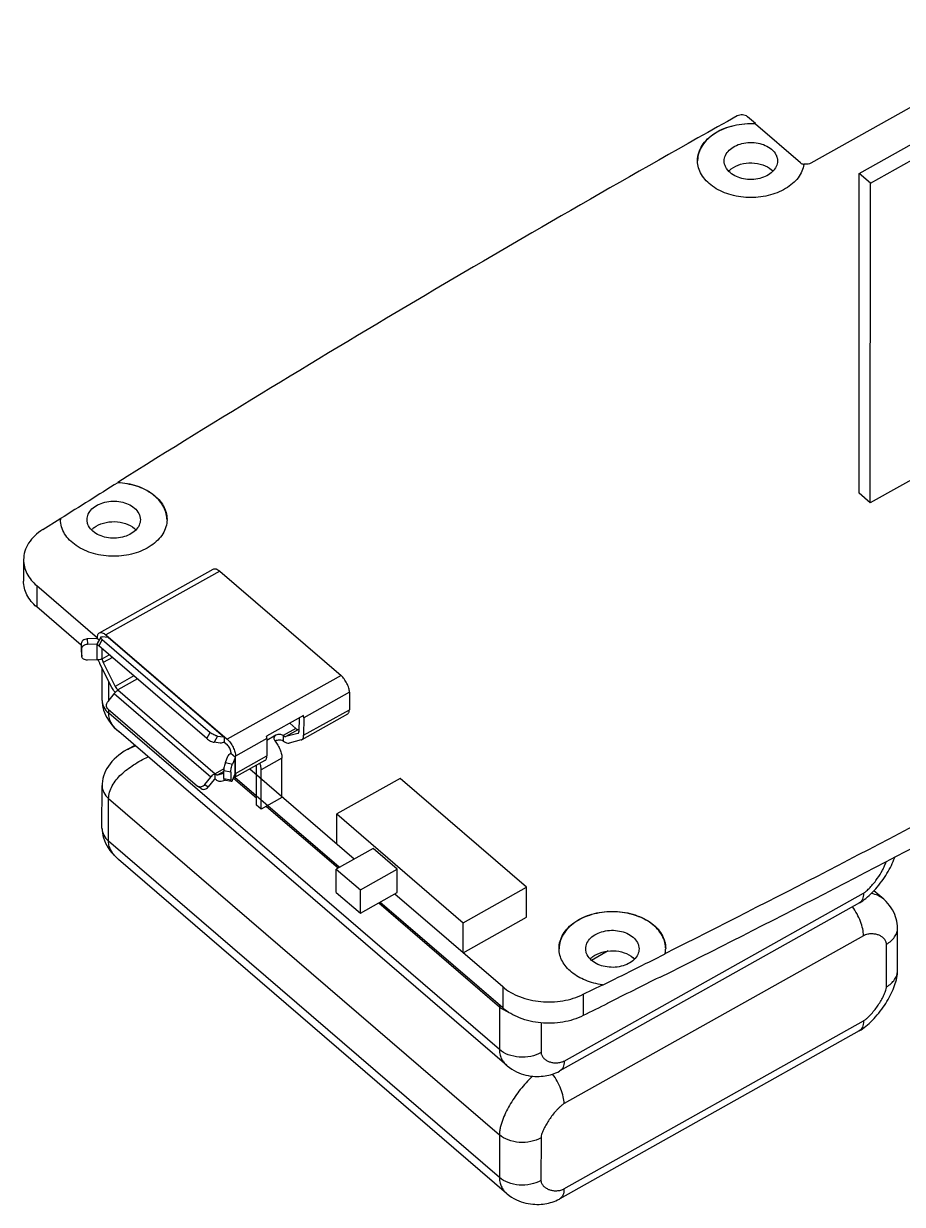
# Model space of a CAD drawing. Header units: millimetres. Extents: x 0 to 297, y 0 to 210.
# Drawn here: x 69.96 to 90.73, y 20.19 to 48.09 of the extents above; entities that cross this region are included whole.
import ezdxf

# ---------------------------------------------------------------- set-up
doc = ezdxf.new("R2010")
doc.units = ezdxf.units.MM
doc.header["$LTSCALE"] = 16.335
doc.layers.get('0').update_dxf_attribs({"linetype": 'CONTINUOUS'})

msp = doc.modelspace()

# ---------------------------------------------------------------- linework, layer by layer
at = {"color": 7, "linetype": 'Continuous'}
for p, q in [((94.451, 48.088), (88.57, 44.791)), ((89.713, 44.548), (95.159, 47.601)), ((89.977, 44.321), (95.423, 47.374)), ((87.26, 45.724), (87.07, 45.887)), ((87.26, 45.714), (87.26, 45.724)), ((88.324, 44.799), (87.26, 45.714)), ((89.708, 36.993), (89.713, 44.548)), ((89.977, 44.321), (89.713, 44.548)), ((89.972, 36.766), (89.977, 44.321)), ((95.418, 39.819), (89.972, 36.766)), ((72.182, 37.25), (72.182, 37.24)), ((89.972, 36.766), (89.708, 36.993)), ((70.413, 36.138), (70.813, 36.39)), ((70.813, 36.39), (70.822, 36.397)), ((70.822, 36.397), (70.827, 36.399)), ((70.827, 36.399), (70.827, 36.389)), ((69.957, 35.42), (69.957, 34.917)), ((71.748, 33.694), (74.438, 35.202)), ((74.592, 35.154), (71.902, 33.646)), ((74.592, 35.154), (77.46, 32.687)), ((70.268, 34.809), (70.268, 34.305)), ((70.268, 34.809), (71.704, 33.574)), ((71.319, 33.401), (70.268, 34.305)), ((71.684, 33.559), (71.459, 33.549)), ((71.459, 33.549), (71.47, 33.427)), ((71.78, 33.593), (71.698, 33.446)), ((71.704, 33.564), (71.704, 33.59)), ((71.704, 33.564), (71.745, 33.529)), ((71.815, 33.536), (71.734, 33.39)), ((71.956, 33.581), (71.815, 33.6)), ((71.815, 33.536), (74.367, 31.342)), ((71.902, 33.646), (74.77, 31.179)), ((74.683, 31.236), (71.956, 33.581)), ((71.331, 33.32), (71.319, 33.442)), ((71.319, 33.442), (71.319, 33.265)), ((71.319, 33.265), (71.331, 33.144)), ((71.319, 33.265), (71.319, 33.258)), ((71.319, 33.258), (71.331, 33.137)), ((71.331, 33.144), (71.331, 33.32)), ((71.47, 33.427), (71.696, 33.438)), ((71.695, 33.06), (71.696, 33.438)), ((74.285, 31.195), (71.734, 33.39)), ((71.814, 33.084), (71.814, 33.321)), ((71.331, 33.137), (71.331, 33.144)), ((71.695, 33.06), (71.47, 33.05)), ((71.728, 33.049), (71.714, 33.061)), ((72.045, 32.404), (71.762, 32.966)), ((71.814, 33.084), (71.98, 33.177)), ((72.057, 33.111), (71.84, 32.99)), ((71.84, 32.99), (72.122, 32.427)), ((71.812, 32.099), (71.813, 32.866)), ((72.564, 32.675), (72.122, 32.427)), ((77.46, 32.687), (74.77, 31.179)), ((71.968, 32.096), (71.968, 32.556)), ((72.646, 32.605), (72.184, 32.345)), ((71.952, 32.076), (72.094, 32.253)), ((74.381, 30.286), (72.094, 32.253)), ((72.184, 32.345), (74.487, 30.365)), ((77.658, 32.291), (76.578, 31.685)), ((77.658, 32.291), (77.657, 31.879)), ((71.953, 31.891), (74.064, 30.075)), ((71.968, 31.794), (71.968, 31.878)), ((76.577, 31.274), (77.657, 31.879)), ((81.205, 23.85), (71.968, 31.794)), ((76.573, 31.74), (75.701, 31.251)), ((76.393, 31.433), (76.248, 31.558)), ((76.468, 31.681), (76.467, 31.368)), ((77.614, 31.775), (76.533, 31.169)), ((76.578, 31.685), (76.577, 31.274)), ((81.377, 23.473), (72.206, 31.36)), ((74.285, 31.195), (74.367, 31.342)), ((74.542, 31.255), (74.46, 31.108)), ((74.542, 31.255), (74.683, 31.236)), ((75.923, 31.275), (75.706, 31.153)), ((76.393, 31.433), (76.096, 31.267)), ((76.103, 31.136), (76.104, 31.262)), ((76.454, 31.409), (76.159, 31.243)), ((76.441, 31.319), (76.159, 31.243)), ((76.467, 31.412), (76.454, 31.409)), ((72.583, 31.036), (72.407, 30.937)), ((74.601, 31.089), (74.46, 31.108)), ((74.699, 31.24), (74.699, 31.114)), ((74.699, 31.114), (74.77, 31.053)), ((75.706, 31.197), (74.968, 30.782)), ((75.706, 31.197), (75.706, 30.785)), ((76.518, 31.163), (76.236, 31.087)), ((74.726, 30.628), (74.788, 30.778)), ((74.858, 30.877), (74.858, 30.852)), ((74.858, 30.852), (74.968, 30.757)), ((74.956, 30.745), (74.894, 30.594)), ((74.956, 30.367), (74.956, 30.745)), ((74.967, 30.371), (75.706, 30.785)), ((74.967, 30.371), (74.968, 30.782)), ((76.065, 30.734), (75.575, 30.459)), ((76.064, 29.802), (76.065, 30.734)), ((74.69, 30.479), (74.487, 30.365)), ((74.687, 30.418), (74.549, 30.34)), ((74.687, 30.257), (74.687, 30.433)), ((74.856, 30.4), (74.687, 30.433)), ((74.726, 30.628), (74.894, 30.594)), ((75.662, 30.681), (74.923, 30.267)), ((75.302, 30.479), (77.773, 28.354)), ((75.464, 29.622), (75.465, 30.57)), ((75.574, 29.527), (75.575, 30.459)), ((74.239, 30.109), (74.381, 30.286)), ((74.462, 30.231), (74.321, 30.054)), ((74.479, 30.371), (74.479, 30.245)), ((74.479, 30.245), (74.487, 30.239)), ((74.549, 30.34), (74.687, 30.378)), ((74.718, 30.209), (74.626, 30.184)), ((74.687, 30.257), (74.855, 30.224)), ((74.867, 30.18), (74.698, 30.213)), ((74.856, 30.4), (74.855, 30.224)), ((74.894, 30.217), (74.956, 30.367)), ((74.92, 30.263), (75.464, 29.795)), ((77.419, 28.155), (74.948, 30.28)), ((78.857, 30.255), (77.359, 29.415)), ((81.848, 27.682), (78.857, 30.255)), ((71.81, 29.077), (71.811, 30.085)), ((71.811, 30.086), (71.811, 30.085)), ((74.155, 30.013), (74.073, 30.068)), ((74.239, 30.109), (74.321, 30.054)), ((71.966, 28.772), (71.967, 29.779)), ((71.967, 29.779), (81.203, 21.835)), ((75.574, 29.527), (75.464, 29.622)), ((76.064, 29.802), (75.574, 29.527)), ((75.696, 29.595), (77.39, 28.139)), ((77.359, 28.71), (77.359, 29.415)), ((77.359, 29.415), (80.35, 26.843)), ((81.203, 20.828), (71.966, 28.772)), ((78.217, 28.602), (77.346, 28.114)), ((78.789, 28.11), (78.217, 28.602)), ((81.375, 20.451), (72.204, 28.338)), ((77.345, 27.56), (77.346, 28.114)), ((77.346, 28.114), (77.917, 27.622)), ((77.917, 27.622), (78.789, 28.11)), ((78.788, 27.556), (78.789, 28.11)), ((77.917, 27.068), (77.917, 27.622)), ((80.35, 26.843), (81.848, 27.682)), ((81.847, 26.977), (81.848, 27.682)), ((77.345, 27.56), (77.917, 27.068)), ((77.917, 27.068), (78.788, 27.556)), ((78.735, 27.527), (81.282, 25.336)), ((82.733, 23.578), (89.812, 27.547)), ((90.289, 27.401), (90.058, 27.6)), ((78.352, 27.312), (81.205, 24.857)), ((81.282, 24.832), (78.38, 27.328)), ((89.715, 27.315), (82.636, 23.346)), ((80.35, 26.138), (81.847, 26.977)), ((80.35, 26.138), (80.35, 26.843)), ((89.812, 26.539), (82.733, 22.571)), ((90.616, 25.711), (90.616, 26.719)), ((90.355, 25.334), (90.356, 26.341)), ((83.778, 26.178), (83.383, 25.957)), ((85.123, 26.12), (85.123, 26.11)), ((85, 25.565), (84.996, 25.563)), ((85, 25.565), (85, 25.555)), ((85.004, 25.557), (85, 25.555)), ((81.282, 25.336), (81.282, 24.832)), ((83.184, 25.154), (83.639, 25.38)), ((83.184, 25.154), (83.184, 24.65)), ((83.639, 25.38), (83.639, 25.37)), ((83.643, 25.372), (83.639, 25.37)), ((81.205, 24.857), (81.205, 23.85)), ((83.763, 24.947), (83.763, 24.937)), ((82.19, 24.479), (82.189, 23.777)), ((89.713, 24.292), (82.634, 20.324)), ((82.731, 20.556), (89.811, 24.525)), ((81.203, 21.835), (81.203, 20.828)), ((82.188, 21.762), (82.187, 20.755))]:
    msp.add_line(p, q, dxfattribs=at)
for points in [[(71.812, 32.099), (71.814, 32.049), (71.82, 31.989), (71.832, 31.93), (71.847, 31.87), (71.868, 31.811), (71.894, 31.751), (71.925, 31.692), (71.96, 31.634), (72, 31.577), (72.045, 31.522), (72.093, 31.468), (72.145, 31.416), (72.206, 31.361)], [(72.407, 30.937), (72.336, 30.895), (72.269, 30.85), (72.206, 30.804), (72.149, 30.757), (72.095, 30.708), (72.046, 30.656), (72.001, 30.603), (71.96, 30.547), (71.924, 30.49), (71.893, 30.431), (71.867, 30.371), (71.845, 30.311), (71.829, 30.25), (71.819, 30.19), (71.813, 30.131), (71.811, 30.086)], [(71.81, 29.077), (71.812, 29.027), (71.819, 28.967), (71.83, 28.908), (71.845, 28.848), (71.866, 28.789), (71.892, 28.729), (71.923, 28.67), (71.958, 28.612), (71.998, 28.555), (72.043, 28.499), (72.091, 28.446), (72.143, 28.393), (72.204, 28.338)], [(89.715, 27.314), (89.755, 27.339), (89.793, 27.364), (89.831, 27.391), (89.87, 27.422), (89.909, 27.454), (89.948, 27.489), (89.987, 27.526), (90.025, 27.565), (90.063, 27.605), (90.101, 27.647), (90.137, 27.689), (90.173, 27.733), (90.209, 27.778), (90.243, 27.824), (90.276, 27.87), (90.308, 27.916), (90.338, 27.963), (90.367, 28.01), (90.395, 28.057), (90.422, 28.104), (90.447, 28.151), (90.471, 28.198), (90.493, 28.245), (90.513, 28.291), (90.532, 28.338), (90.55, 28.384), (90.554, 28.398)], [(90.616, 26.719), (90.614, 26.772), (90.609, 26.826), (90.6, 26.88), (90.587, 26.934), (90.571, 26.988), (90.55, 27.043), (90.526, 27.096), (90.498, 27.149), (90.466, 27.201), (90.43, 27.252), (90.39, 27.301), (90.346, 27.348), (90.298, 27.394), (90.289, 27.401)], [(89.713, 24.292), (89.754, 24.317), (89.791, 24.342), (89.83, 24.369), (89.868, 24.4), (89.907, 24.432), (89.946, 24.467), (89.985, 24.504), (90.023, 24.543), (90.061, 24.583), (90.099, 24.625), (90.135, 24.667), (90.171, 24.711), (90.207, 24.756), (90.241, 24.802), (90.274, 24.848), (90.306, 24.894), (90.336, 24.941), (90.366, 24.988), (90.394, 25.035), (90.42, 25.082), (90.445, 25.129), (90.469, 25.176), (90.491, 25.223), (90.511, 25.269), (90.53, 25.316), (90.548, 25.362), (90.563, 25.408), (90.577, 25.453), (90.589, 25.499), (90.599, 25.544), (90.606, 25.589), (90.612, 25.634), (90.615, 25.677), (90.616, 25.711)], [(81.377, 23.473), (81.387, 23.464), (81.441, 23.422), (81.495, 23.385), (81.551, 23.352), (81.607, 23.323), (81.664, 23.298), (81.72, 23.277), (81.776, 23.259), (81.832, 23.244), (81.887, 23.233), (81.94, 23.224), (81.993, 23.218), (82.045, 23.215), (82.095, 23.213), (82.144, 23.214), (82.191, 23.217), (82.238, 23.222), (82.283, 23.228), (82.327, 23.235), (82.37, 23.245), (82.413, 23.256), (82.456, 23.269), (82.498, 23.283), (82.541, 23.3), (82.583, 23.319), (82.625, 23.34), (82.636, 23.346)], [(81.375, 20.451), (81.385, 20.442), (81.439, 20.4), (81.493, 20.363), (81.549, 20.33), (81.605, 20.301), (81.662, 20.276), (81.718, 20.255), (81.774, 20.237), (81.83, 20.222), (81.885, 20.211), (81.939, 20.202), (81.991, 20.196), (82.043, 20.193), (82.093, 20.191), (82.142, 20.192), (82.189, 20.195), (82.236, 20.199), (82.281, 20.206), (82.325, 20.213), (82.369, 20.223), (82.411, 20.234), (82.454, 20.247), (82.496, 20.261), (82.539, 20.278), (82.581, 20.297), (82.623, 20.318), (82.634, 20.324)]]:
    msp.add_lwpolyline(points, dxfattribs=at)
for centre, radius, start, end in [((256.032, -257.07), 347.023, 119.18272, 121.99139), ((86.497, 44.853), 0.608, 179.9721, 180.9186), ((87.32, 44.263), 0.489, 43.7223, 49.3409), ((87.797, 44.853), 0.612, 351.3498, 352.2706), ((251.382, -249.567), 338.188, 121.99759, 122.26772), ((71.429, 36.378), 0.603, 178.0048, 178.9625), ((71.431, 36.378), 0.604, 178.9626, 180.0119), ((71.432, 36.378), 0.605, 180.0119, 180.964), ((72.74, 36.378), 0.607, 359.0205, 359.9706), ((72.258, 35.788), 0.489, 43.7223, 49.3409), ((-79.817, 354.956), 367.884, 296.6378, 299.33138), ((-78.386, 351.755), 364.831, 296.60576, 299.34279), ((71.682, 33.358), 0.298, 272.5996, 277.9892), ((71.708, 33.28), 0.215, 298.2648, 299.2731), ((72.386, 32.02), 0.374, 135.03, 141.4252), ((72.339, 32.077), 0.3, 122.1254, 124.7788), ((72.327, 32.097), 0.277, 119.2968, 122.131), ((75.918, 31.021), 0.303, 52.3724, 54.0532), ((76.364, 31.368), 0.104, 355.2411, 0.0403), ((76.008, 31.019), 0.151, 50.6613, 54.0693), ((74.511, 30.192), 0.0623, 139.1023, 141.421), ((74.511, 30.193), 0.0616, 132.2152, 139.1353), ((74.891, 30.324), 0.0656, 288.7829, 299.2863), ((74.984, 30.349), 0.0345, 119.2584, 122.7795), ((74.728, 30.371), 0.24, 356.4974, 0.0061), ((74.126, 30.148), 0.0958, 229.3101, 236.1545), ((83.224, 26.24), 0.609, 179.9571, 180.9025), ((84.523, 26.239), 0.612, 355.5907, 0.0313), ((-83.663, 362.532), 376.389, 296.3917, 296.64338), ((84.046, 25.65), 0.489, 43.7223, 49.3409), ((84.519, 26.239), 0.616, 348.817, 355.5812), ((-83.677, 362.075), 376.418, 296.41198, 296.62173), ((81.814, 24.856), 0.608, 176.2, 179.9312), ((81.6, 25.317), 0.606, 229.3702, 234.2348), ((81.695, 25.477), 0.792, 243.2125, 248.5066)]:
    msp.add_arc(centre, radius, start, end, dxfattribs=at)
for points, knots in [([(87.07, 45.887), (87.039, 45.915), (86.951, 45.943), (86.863, 45.927), (86.824, 45.906)], [0, 0, 0, 0, 0.489514, 1, 1, 1, 1]), ([(85.889, 44.853), (85.889, 44.914), (85.908, 45.039), (85.991, 45.214), (86.123, 45.373), (86.364, 45.558), (86.751, 45.709), (87.088, 45.735), (87.26, 45.724)], [0, 0, 0, 0, 0.101469, 0.207307, 0.320711, 0.443146, 0.712044, 1, 1, 1, 1]), ([(87.26, 45.714), (87.089, 45.725), (86.754, 45.699), (86.37, 45.55), (86.129, 45.368), (85.996, 45.211), (85.911, 45.038), (85.89, 44.914), (85.889, 44.853)], [0, 0, 0, 0, 0.287603, 0.556449, 0.679, 0.792574, 0.898548, 1, 1, 1, 1]), ([(86.519, 44.843), (86.519, 44.888), (86.541, 44.984), (86.633, 45.106), (86.77, 45.201), (86.94, 45.263), (87.129, 45.287), (87.373, 45.267), (87.55, 45.194), (87.639, 45.118)], [0, 0, 0, 0, 0.099514, 0.207749, 0.328893, 0.461931, 0.602196, 0.743186, 1, 1, 1, 1]), ([(87.639, 45.118), (87.681, 45.081), (87.735, 45.017), (87.772, 44.918), (87.779, 44.867), (87.779, 44.842)], [0, 0, 0, 0, 0.522967, 0.764977, 1, 1, 1, 1]), ([(88.402, 44.761), (88.393, 44.705), (88.36, 44.593), (88.267, 44.438), (88.135, 44.3), (87.907, 44.138), (87.553, 44.003), (87.09, 43.959), (86.635, 44.032), (86.298, 44.19), (86.092, 44.367), (85.979, 44.514), (85.907, 44.675), (85.89, 44.788), (85.889, 44.843)], [0, 0, 0, 0, 0.051575, 0.105866, 0.163906, 0.226127, 0.361392, 0.505496, 0.648302, 0.780141, 0.840299, 0.896398, 0.94917, 1, 1, 1, 1]), ([(86.659, 44.568), (86.617, 44.604), (86.563, 44.668), (86.525, 44.768), (86.519, 44.818), (86.519, 44.843)], [0, 0, 0, 0, 0.522967, 0.764977, 1, 1, 1, 1]), ([(86.623, 44.601), (86.628, 44.606), (86.648, 44.626), (86.67, 44.644), (86.687, 44.657)], [0, 0, 0, 0, 0.244499, 1, 1, 1, 1]), ([(87.779, 44.842), (87.779, 44.797), (87.756, 44.702), (87.664, 44.58), (87.527, 44.484), (87.357, 44.423), (87.168, 44.399), (86.924, 44.419), (86.747, 44.492), (86.659, 44.568)], [0, 0, 0, 0, 0.099514, 0.207749, 0.328893, 0.461931, 0.602196, 0.743186, 1, 1, 1, 1]), ([(86.687, 44.657), (86.752, 44.706), (86.91, 44.778), (87.17, 44.809), (87.426, 44.766), (87.578, 44.686), (87.638, 44.634)], [0, 0, 0, 0, 0.241131, 0.503464, 0.763815, 1, 1, 1, 1]), ([(88.324, 44.799), (88.329, 44.794), (88.353, 44.777), (88.381, 44.766), (88.403, 44.76)], [0, 0, 0, 0, 0.234722, 1, 1, 1, 1]), ([(88.57, 44.791), (88.558, 44.784), (88.506, 44.762), (88.445, 44.76), (88.403, 44.77)], [0, 0, 0, 0, 0.239721, 1, 1, 1, 1]), ([(72.182, 37.25), (72.335, 37.242), (72.628, 37.19), (72.956, 37.028), (73.156, 36.85), (73.264, 36.703), (73.331, 36.544), (73.347, 36.432), (73.347, 36.377)], [0, 0, 0, 0, 0.289238, 0.555366, 0.676745, 0.790049, 0.896855, 1, 1, 1, 1]), ([(73.346, 36.388), (73.344, 36.442), (73.326, 36.552), (73.255, 36.708), (73.145, 36.851), (72.946, 37.024), (72.622, 37.181), (72.333, 37.232), (72.182, 37.24)], [0, 0, 0, 0, 0.103092, 0.21014, 0.323769, 0.445389, 0.711473, 1, 1, 1, 1]), ([(71.457, 36.368), (71.457, 36.413), (71.479, 36.509), (71.571, 36.631), (71.708, 36.726), (71.878, 36.788), (72.067, 36.812), (72.311, 36.792), (72.488, 36.719), (72.577, 36.643)], [0, 0, 0, 0, 0.099514, 0.207749, 0.328893, 0.461931, 0.602196, 0.743186, 1, 1, 1, 1]), ([(72.577, 36.643), (72.619, 36.606), (72.673, 36.542), (72.71, 36.443), (72.717, 36.392), (72.717, 36.367)], [0, 0, 0, 0, 0.522967, 0.764977, 1, 1, 1, 1]), ([(73.347, 36.367), (73.346, 36.31), (73.327, 36.193), (73.251, 36.028), (73.131, 35.878), (72.913, 35.698), (72.559, 35.543), (72.086, 35.482), (71.614, 35.544), (71.261, 35.699), (71.043, 35.879), (70.922, 36.029), (70.846, 36.194), (70.828, 36.311), (70.827, 36.368)], [0, 0, 0, 0, 0.051143, 0.10435, 0.161068, 0.222025, 0.355706, 0.499954, 0.644211, 0.777916, 0.838889, 0.895616, 0.948838, 1, 1, 1, 1]), ([(71.597, 36.093), (71.555, 36.129), (71.501, 36.193), (71.463, 36.293), (71.457, 36.343), (71.457, 36.368)], [0, 0, 0, 0, 0.522967, 0.764977, 1, 1, 1, 1]), ([(72.717, 36.367), (72.717, 36.322), (72.694, 36.227), (72.602, 36.105), (72.465, 36.009), (72.295, 35.948), (72.106, 35.924), (71.862, 35.944), (71.685, 36.017), (71.597, 36.093)], [0, 0, 0, 0, 0.099514, 0.207749, 0.328893, 0.461931, 0.602196, 0.743186, 1, 1, 1, 1]), ([(71.625, 36.182), (71.69, 36.231), (71.848, 36.303), (72.108, 36.334), (72.364, 36.291), (72.516, 36.211), (72.576, 36.159)], [0, 0, 0, 0, 0.241131, 0.503464, 0.763815, 1, 1, 1, 1]), ([(70.413, 36.138), (70.344, 36.094), (70.219, 35.998), (70.071, 35.822), (69.978, 35.627), (69.957, 35.488), (69.957, 35.42)], [0, 0, 0, 0, 0.276338, 0.532272, 0.771078, 1, 1, 1, 1]), ([(71.561, 36.126), (71.566, 36.131), (71.586, 36.151), (71.608, 36.169), (71.625, 36.182)], [0, 0, 0, 0, 0.244499, 1, 1, 1, 1]), ([(69.957, 35.42), (69.957, 35.365), (69.971, 35.252), (70.055, 35.031), (70.175, 34.889), (70.268, 34.809)], [0, 0, 0, 0, 0.235071, 0.477065, 1, 1, 1, 1]), ([(74.438, 35.202), (74.447, 35.207), (74.471, 35.213), (74.51, 35.206), (74.552, 35.186), (74.578, 35.166), (74.592, 35.154)], [0, 0, 0, 0, 0.190625, 0.412405, 0.681583, 1, 1, 1, 1]), ([(70.268, 34.305), (70.175, 34.385), (70.055, 34.527), (69.971, 34.749), (69.957, 34.861), (69.957, 34.916)], [0, 0, 0, 0, 0.522935, 0.764929, 1, 1, 1, 1]), ([(71.459, 33.549), (71.441, 33.548), (71.406, 33.541), (71.36, 33.518), (71.328, 33.484), (71.319, 33.455), (71.319, 33.442)], [0, 0, 0, 0, 0.283839, 0.551137, 0.788918, 1, 1, 1, 1]), ([(71.684, 33.559), (71.686, 33.559), (71.693, 33.56), (71.699, 33.562), (71.704, 33.564)], [0, 0, 0, 0, 0.260229, 1, 1, 1, 1]), ([(71.704, 33.59), (71.704, 33.601), (71.705, 33.624), (71.714, 33.654), (71.727, 33.679), (71.741, 33.69), (71.748, 33.694)], [0, 0, 0, 0, 0.303319, 0.56585, 0.79334, 1, 1, 1, 1]), ([(71.748, 33.694), (71.757, 33.699), (71.781, 33.705), (71.82, 33.698), (71.861, 33.678), (71.888, 33.658), (71.902, 33.646)], [0, 0, 0, 0, 0.190609, 0.412414, 0.681515, 1, 1, 1, 1]), ([(71.815, 33.536), (71.809, 33.542), (71.798, 33.552), (71.784, 33.569), (71.776, 33.586), (71.78, 33.593)], [0, 0, 0, 0, 0.364958, 0.655273, 1, 1, 1, 1]), ([(71.78, 33.593), (71.782, 33.597), (71.791, 33.601), (71.803, 33.601), (71.81, 33.601), (71.815, 33.6)], [0, 0, 0, 0, 0.381969, 0.658158, 1, 1, 1, 1]), ([(71.972, 33.585), (71.971, 33.585), (71.966, 33.582), (71.96, 33.581), (71.956, 33.581)], [0, 0, 0, 0, 0.285389, 1, 1, 1, 1]), ([(71.331, 33.32), (71.331, 33.334), (71.339, 33.363), (71.372, 33.397), (71.417, 33.42), (71.452, 33.427), (71.47, 33.427)], [0, 0, 0, 0, 0.211082, 0.448862, 0.716161, 1, 1, 1, 1]), ([(71.698, 33.446), (71.695, 33.439), (71.702, 33.422), (71.716, 33.406), (71.727, 33.395), (71.734, 33.39)], [0, 0, 0, 0, 0.344727, 0.635042, 1, 1, 1, 1]), ([(71.47, 33.05), (71.453, 33.049), (71.42, 33.052), (71.375, 33.069), (71.342, 33.098), (71.332, 33.124), (71.331, 33.137)], [0, 0, 0, 0, 0.286613, 0.552021, 0.787457, 1, 1, 1, 1]), ([(71.723, 33.063), (71.731, 33.064), (71.761, 33.069), (71.79, 33.079), (71.81, 33.09)], [0, 0, 0, 0, 0.259087, 1, 1, 1, 1]), ([(71.762, 32.966), (71.758, 32.974), (71.744, 33.006), (71.731, 33.038), (71.723, 33.063)], [0, 0, 0, 0, 0.256194, 1, 1, 1, 1]), ([(71.814, 33.084), (71.814, 33.081), (71.814, 33.072), (71.815, 33.062), (71.817, 33.055)], [0, 0, 0, 0, 0.233739, 1, 1, 1, 1]), ([(71.817, 33.055), (71.818, 33.05), (71.823, 33.027), (71.832, 33.005), (71.84, 32.99)], [0, 0, 0, 0, 0.234074, 1, 1, 1, 1]), ([(77.658, 32.291), (77.658, 32.306), (77.655, 32.34), (77.639, 32.412), (77.602, 32.503), (77.541, 32.604), (77.488, 32.663), (77.46, 32.687)], [0, 0, 0, 0, 0.104918, 0.222606, 0.48355, 0.753432, 1, 1, 1, 1]), ([(72.121, 32.286), (72.113, 32.294), (72.085, 32.332), (72.061, 32.373), (72.045, 32.404)], [0, 0, 0, 0, 0.244559, 1, 1, 1, 1]), ([(72.122, 32.427), (72.13, 32.411), (72.148, 32.382), (72.171, 32.356), (72.184, 32.345)], [0, 0, 0, 0, 0.522685, 1, 1, 1, 1]), ([(71.812, 32.099), (71.812, 32.071), (71.82, 32.015), (71.862, 31.905), (71.921, 31.834), (71.968, 31.794)], [0, 0, 0, 0, 0.235032, 0.477048, 1, 1, 1, 1]), ([(72.168, 32.324), (72.164, 32.321), (72.148, 32.309), (72.132, 32.295), (72.121, 32.284)], [0, 0, 0, 0, 0.244265, 1, 1, 1, 1]), ([(71.953, 31.891), (71.941, 31.901), (71.922, 31.928), (71.913, 31.978), (71.923, 32.03), (71.941, 32.062), (71.952, 32.076)], [0, 0, 0, 0, 0.227454, 0.470423, 0.73056, 1, 1, 1, 1]), ([(77.614, 31.775), (77.621, 31.779), (77.634, 31.79), (77.648, 31.815), (77.656, 31.845), (77.657, 31.867), (77.657, 31.879)], [0, 0, 0, 0, 0.206765, 0.434289, 0.696907, 1, 1, 1, 1]), ([(72.206, 31.36), (72.172, 31.39), (72.108, 31.451), (72.031, 31.555), (71.979, 31.67), (71.968, 31.753), (71.968, 31.794)], [0, 0, 0, 0, 0.266385, 0.518239, 0.758173, 1, 1, 1, 1]), ([(76.578, 31.685), (76.578, 31.689), (76.577, 31.708), (76.575, 31.726), (76.573, 31.74)], [0, 0, 0, 0, 0.236132, 1, 1, 1, 1]), ([(74.542, 31.255), (74.528, 31.256), (74.498, 31.265), (74.453, 31.285), (74.408, 31.31), (74.379, 31.331), (74.367, 31.342)], [0, 0, 0, 0, 0.209173, 0.469638, 0.746082, 1, 1, 1, 1]), ([(75.706, 31.197), (75.706, 31.201), (75.706, 31.219), (75.704, 31.237), (75.701, 31.251)], [0, 0, 0, 0, 0.236132, 1, 1, 1, 1]), ([(75.923, 31.275), (75.909, 31.267), (75.891, 31.252), (75.877, 31.225), (75.875, 31.21), (75.875, 31.203)], [0, 0, 0, 0, 0.523355, 0.762395, 1, 1, 1, 1]), ([(76.096, 31.267), (76.072, 31.284), (76.026, 31.297), (75.965, 31.292), (75.936, 31.282), (75.923, 31.275)], [0, 0, 0, 0, 0.491709, 0.753197, 1, 1, 1, 1]), ([(76.104, 31.262), (76.108, 31.258), (76.118, 31.251), (76.136, 31.243), (76.15, 31.241), (76.159, 31.243)], [0, 0, 0, 0, 0.306819, 0.574651, 1, 1, 1, 1]), ([(76.393, 31.433), (76.398, 31.428), (76.409, 31.42), (76.429, 31.41), (76.445, 31.406), (76.454, 31.409)], [0, 0, 0, 0, 0.31137, 0.581529, 1, 1, 1, 1]), ([(76.448, 31.322), (76.454, 31.325), (76.464, 31.337), (76.466, 31.352), (76.467, 31.36)], [0, 0, 0, 0, 0.443183, 1, 1, 1, 1]), ([(76.534, 31.169), (76.541, 31.173), (76.554, 31.185), (76.568, 31.209), (76.576, 31.24), (76.577, 31.262), (76.577, 31.274)], [0, 0, 0, 0, 0.206765, 0.434289, 0.696907, 1, 1, 1, 1]), ([(72.407, 30.937), (72.422, 30.945), (72.484, 30.978), (72.548, 31.005), (72.598, 31.024)], [0, 0, 0, 0, 0.244634, 1, 1, 1, 1]), ([(74.285, 31.195), (74.297, 31.184), (74.326, 31.164), (74.371, 31.138), (74.416, 31.118), (74.446, 31.11), (74.46, 31.108)], [0, 0, 0, 0, 0.253918, 0.530362, 0.790827, 1, 1, 1, 1]), ([(74.699, 31.114), (74.683, 31.105), (74.652, 31.091), (74.617, 31.087), (74.601, 31.089)], [0, 0, 0, 0, 0.545751, 1, 1, 1, 1]), ([(74.683, 31.236), (74.684, 31.236), (74.69, 31.236), (74.696, 31.238), (74.699, 31.24)], [0, 0, 0, 0, 0.217383, 1, 1, 1, 1]), ([(74.77, 31.179), (74.798, 31.155), (74.851, 31.096), (74.912, 30.995), (74.949, 30.904), (74.965, 30.832), (74.968, 30.798), (74.968, 30.782)], [0, 0, 0, 0, 0.246559, 0.516449, 0.777402, 0.89506, 1, 1, 1, 1]), ([(74.858, 30.877), (74.858, 30.892), (74.852, 30.924), (74.833, 30.972), (74.806, 31.016), (74.782, 31.043), (74.77, 31.053)], [0, 0, 0, 0, 0.22223, 0.483298, 0.753309, 1, 1, 1, 1]), ([(75.875, 31.203), (75.875, 31.197), (75.878, 31.172), (75.892, 31.149), (75.904, 31.134)], [0, 0, 0, 0, 0.228734, 1, 1, 1, 1]), ([(75.903, 31.135), (75.904, 31.136), (75.909, 31.14), (75.914, 31.144), (75.919, 31.146)], [0, 0, 0, 0, 0.244165, 1, 1, 1, 1]), ([(75.904, 31.134), (75.928, 31.103), (75.972, 31.038), (76.022, 30.935), (76.055, 30.833), (76.065, 30.765), (76.065, 30.734)], [0, 0, 0, 0, 0.266054, 0.534093, 0.784345, 1, 1, 1, 1]), ([(75.919, 31.146), (75.92, 31.147), (75.927, 31.151), (75.933, 31.154), (75.938, 31.156)], [0, 0, 0, 0, 0.244642, 1, 1, 1, 1]), ([(75.938, 31.156), (75.951, 31.161), (76.004, 31.175), (76.064, 31.165), (76.096, 31.141)], [0, 0, 0, 0, 0.255159, 1, 1, 1, 1]), ([(76.103, 31.136), (76.115, 31.126), (76.138, 31.11), (76.181, 31.088), (76.216, 31.082), (76.236, 31.087)], [0, 0, 0, 0, 0.309442, 0.578569, 1, 1, 1, 1]), ([(71.967, 29.779), (71.967, 29.83), (71.983, 29.936), (72.048, 30.085), (72.144, 30.226), (72.265, 30.355), (72.405, 30.472), (72.612, 30.617), (72.781, 30.709), (72.898, 30.765)], [0, 0, 0, 0, 0.107475, 0.222076, 0.341893, 0.466238, 0.594596, 0.726569, 1, 1, 1, 1]), ([(74.788, 30.778), (74.794, 30.793), (74.814, 30.822), (74.842, 30.843), (74.858, 30.852)], [0, 0, 0, 0, 0.472009, 1, 1, 1, 1]), ([(74.968, 30.757), (74.966, 30.757), (74.961, 30.753), (74.957, 30.749), (74.956, 30.745)], [0, 0, 0, 0, 0.273054, 1, 1, 1, 1]), ([(75.662, 30.681), (75.669, 30.685), (75.683, 30.696), (75.697, 30.721), (75.705, 30.751), (75.706, 30.773), (75.706, 30.785)], [0, 0, 0, 0, 0.206765, 0.434289, 0.696907, 1, 1, 1, 1]), ([(74.726, 30.628), (74.72, 30.614), (74.71, 30.582), (74.698, 30.532), (74.69, 30.482), (74.687, 30.449), (74.687, 30.433)], [0, 0, 0, 0, 0.230649, 0.500343, 0.769857, 1, 1, 1, 1]), ([(74.856, 30.4), (74.856, 30.415), (74.858, 30.448), (74.866, 30.499), (74.878, 30.548), (74.888, 30.58), (74.894, 30.594)], [0, 0, 0, 0, 0.230143, 0.499657, 0.76935, 1, 1, 1, 1]), ([(75.575, 30.459), (75.575, 30.484), (75.569, 30.537), (75.555, 30.589), (75.546, 30.616)], [0, 0, 0, 0, 0.466863, 1, 1, 1, 1]), ([(74.381, 30.286), (74.388, 30.295), (74.416, 30.328), (74.451, 30.356), (74.479, 30.371)], [0, 0, 0, 0, 0.258941, 1, 1, 1, 1]), ([(74.479, 30.245), (74.478, 30.245), (74.475, 30.243), (74.471, 30.24), (74.469, 30.238)], [0, 0, 0, 0, 0.240251, 1, 1, 1, 1]), ([(74.487, 30.365), (74.492, 30.36), (74.503, 30.352), (74.523, 30.341), (74.539, 30.338), (74.549, 30.34)], [0, 0, 0, 0, 0.311368, 0.581525, 1, 1, 1, 1]), ([(74.626, 30.184), (74.616, 30.182), (74.594, 30.181), (74.559, 30.19), (74.522, 30.21), (74.499, 30.228), (74.487, 30.239)], [0, 0, 0, 0, 0.194154, 0.421538, 0.690162, 1, 1, 1, 1]), ([(74.687, 30.257), (74.687, 30.251), (74.687, 30.241), (74.689, 30.228), (74.691, 30.221), (74.694, 30.216), (74.696, 30.214), (74.698, 30.213)], [0, 0, 0, 0, 0.378809, 0.670797, 0.78261, 0.872491, 1, 1, 1, 1]), ([(74.867, 30.18), (74.865, 30.18), (74.862, 30.183), (74.86, 30.188), (74.857, 30.195), (74.856, 30.207), (74.855, 30.218), (74.855, 30.224)], [0, 0, 0, 0, 0.127508, 0.21739, 0.329202, 0.621191, 1, 1, 1, 1]), ([(74.894, 30.217), (74.891, 30.211), (74.887, 30.201), (74.881, 30.191), (74.876, 30.184), (74.872, 30.181), (74.869, 30.18), (74.867, 30.18)], [0, 0, 0, 0, 0.378953, 0.671074, 0.782907, 0.872757, 1, 1, 1, 1]), ([(74.963, 30.33), (74.961, 30.316), (74.952, 30.292), (74.934, 30.273), (74.923, 30.267)], [0, 0, 0, 0, 0.542282, 1, 1, 1, 1]), ([(74.956, 30.367), (74.956, 30.368), (74.958, 30.373), (74.962, 30.376), (74.966, 30.378)], [0, 0, 0, 0, 0.233494, 1, 1, 1, 1]), ([(74.967, 30.357), (74.967, 30.354), (74.966, 30.345), (74.965, 30.336), (74.963, 30.33)], [0, 0, 0, 0, 0.260367, 1, 1, 1, 1]), ([(71.811, 30.085), (71.811, 30.057), (71.818, 30.001), (71.86, 29.891), (71.92, 29.819), (71.967, 29.779)], [0, 0, 0, 0, 0.235051, 0.477038, 1, 1, 1, 1]), ([(74.239, 30.109), (74.229, 30.095), (74.204, 30.073), (74.16, 30.052), (74.113, 30.049), (74.085, 30.06), (74.073, 30.068)], [0, 0, 0, 0, 0.271376, 0.529702, 0.770948, 1, 1, 1, 1]), ([(74.155, 30.013), (74.167, 30.005), (74.195, 29.994), (74.241, 29.997), (74.286, 30.018), (74.31, 30.04), (74.321, 30.054)], [0, 0, 0, 0, 0.229052, 0.470298, 0.728623, 1, 1, 1, 1]), ([(71.81, 29.077), (71.811, 29.049), (71.818, 28.993), (71.86, 28.883), (71.92, 28.812), (71.966, 28.772)], [0, 0, 0, 0, 0.235032, 0.477048, 1, 1, 1, 1]), ([(72.204, 28.338), (72.17, 28.368), (72.106, 28.429), (72.029, 28.533), (71.977, 28.648), (71.966, 28.731), (71.966, 28.772)], [0, 0, 0, 0, 0.266385, 0.518239, 0.758173, 1, 1, 1, 1]), ([(89.812, 27.547), (89.82, 27.551), (89.836, 27.562), (89.867, 27.585), (89.904, 27.617), (89.947, 27.658), (90.002, 27.715), (90.067, 27.791), (90.162, 27.918), (90.245, 28.05), (90.31, 28.186), (90.336, 28.254), (90.345, 28.288)], [0, 0, 0, 0, 0.02988, 0.060769, 0.123978, 0.188204, 0.252921, 0.382729, 0.511957, 0.76447, 0.885491, 1, 1, 1, 1]), ([(89.812, 27.547), (89.812, 27.52), (89.809, 27.47), (89.791, 27.403), (89.76, 27.349), (89.731, 27.323), (89.715, 27.315)], [0, 0, 0, 0, 0.303216, 0.565866, 0.793362, 1, 1, 1, 1]), ([(90.289, 27.401), (90.249, 27.436), (90.155, 27.494), (90.051, 27.526), (89.997, 27.536)], [0, 0, 0, 0, 0.489533, 1, 1, 1, 1]), ([(82.615, 26.24), (82.615, 26.298), (82.632, 26.415), (82.706, 26.582), (82.826, 26.734), (83.044, 26.916), (83.399, 27.073), (83.875, 27.136), (84.351, 27.073), (84.706, 26.915), (84.924, 26.734), (85.043, 26.581), (85.117, 26.414), (85.135, 26.297), (85.135, 26.239)], [0, 0, 0, 0, 0.051154, 0.104298, 0.160936, 0.221836, 0.355529, 0.499942, 0.644367, 0.77809, 0.839009, 0.895664, 0.948813, 1, 1, 1, 1]), ([(85.134, 26.253), (85.132, 26.31), (85.11, 26.426), (85.031, 26.589), (84.909, 26.738), (84.689, 26.914), (84.336, 27.066), (83.865, 27.125), (83.395, 27.061), (83.045, 26.906), (82.829, 26.727), (82.71, 26.577), (82.634, 26.413), (82.616, 26.297), (82.615, 26.24)], [0, 0, 0, 0, 0.051217, 0.104595, 0.161553, 0.222749, 0.356742, 0.500985, 0.644986, 0.778348, 0.839169, 0.89578, 0.948912, 1, 1, 1, 1]), ([(89.812, 26.539), (89.812, 26.593), (89.797, 26.707), (89.744, 26.88), (89.662, 27.057), (89.591, 27.169), (89.552, 27.223)], [0, 0, 0, 0, 0.215047, 0.463421, 0.730814, 1, 1, 1, 1]), ([(83.245, 26.229), (83.245, 26.275), (83.267, 26.37), (83.359, 26.492), (83.496, 26.588), (83.666, 26.649), (83.855, 26.673), (84.099, 26.653), (84.276, 26.58), (84.365, 26.504)], [0, 0, 0, 0, 0.099514, 0.207749, 0.328893, 0.461931, 0.602196, 0.743186, 1, 1, 1, 1]), ([(84.365, 26.504), (84.407, 26.468), (84.461, 26.404), (84.498, 26.304), (84.505, 26.254), (84.505, 26.229)], [0, 0, 0, 0, 0.522967, 0.764977, 1, 1, 1, 1]), ([(90.356, 26.341), (90.356, 26.348), (90.354, 26.363), (90.347, 26.389), (90.329, 26.431), (90.29, 26.48), (90.23, 26.526), (90.161, 26.559), (90.084, 26.579), (89.999, 26.585), (89.924, 26.578), (89.869, 26.564), (89.837, 26.552), (89.82, 26.544), (89.812, 26.539)], [0, 0, 0, 0, 0.033503, 0.064804, 0.123934, 0.235878, 0.346327, 0.459371, 0.577821, 0.704337, 0.842409, 0.917773, 0.957744, 1, 1, 1, 1]), ([(90.356, 26.341), (90.395, 26.363), (90.466, 26.412), (90.55, 26.504), (90.604, 26.608), (90.616, 26.683), (90.616, 26.719)], [0, 0, 0, 0, 0.278589, 0.535437, 0.773273, 1, 1, 1, 1]), ([(83.639, 25.38), (83.502, 25.398), (83.241, 25.464), (82.955, 25.626), (82.783, 25.794), (82.689, 25.931), (82.63, 26.078), (82.615, 26.18), (82.615, 26.23)], [0, 0, 0, 0, 0.288733, 0.55295, 0.673958, 0.787632, 0.895485, 1, 1, 1, 1]), ([(83.385, 25.954), (83.343, 25.99), (83.289, 26.054), (83.251, 26.154), (83.245, 26.205), (83.245, 26.229)], [0, 0, 0, 0, 0.522967, 0.764977, 1, 1, 1, 1]), ([(84.505, 26.229), (84.505, 26.184), (84.482, 26.088), (84.39, 25.966), (84.253, 25.871), (84.083, 25.809), (83.894, 25.785), (83.65, 25.805), (83.473, 25.878), (83.385, 25.954)], [0, 0, 0, 0, 0.099514, 0.207749, 0.328893, 0.461931, 0.602196, 0.743186, 1, 1, 1, 1]), ([(83.349, 25.988), (83.354, 25.993), (83.374, 26.013), (83.396, 26.031), (83.413, 26.044)], [0, 0, 0, 0, 0.244499, 1, 1, 1, 1]), ([(83.413, 26.044), (83.478, 26.092), (83.636, 26.165), (83.896, 26.196), (84.152, 26.153), (84.304, 26.072), (84.364, 26.02)], [0, 0, 0, 0, 0.241131, 0.503464, 0.763815, 1, 1, 1, 1]), ([(90.355, 25.334), (90.394, 25.355), (90.465, 25.404), (90.55, 25.496), (90.603, 25.6), (90.615, 25.675), (90.616, 25.711)], [0, 0, 0, 0, 0.278578, 0.53543, 0.773276, 1, 1, 1, 1]), ([(81.282, 25.336), (81.4, 25.234), (81.69, 25.071), (82.184, 24.96), (82.702, 24.978), (83.034, 25.08), (83.184, 25.154)], [0, 0, 0, 0, 0.232299, 0.487635, 0.749776, 1, 1, 1, 1]), ([(89.811, 24.525), (89.819, 24.53), (89.836, 24.541), (89.87, 24.566), (89.91, 24.602), (89.956, 24.647), (90.016, 24.711), (90.085, 24.794), (90.161, 24.899), (90.229, 25.008), (90.278, 25.1), (90.311, 25.174), (90.332, 25.228), (90.346, 25.273), (90.353, 25.308), (90.355, 25.325), (90.355, 25.334)], [0, 0, 0, 0, 0.030355, 0.061767, 0.126043, 0.191314, 0.257029, 0.388623, 0.51926, 0.647746, 0.772733, 0.833324, 0.892104, 0.948306, 0.974979, 1, 1, 1, 1]), ([(83.184, 24.65), (83.034, 24.576), (82.701, 24.474), (82.184, 24.457), (81.69, 24.568), (81.4, 24.731), (81.282, 24.832)], [0, 0, 0, 0, 0.250224, 0.512365, 0.767701, 1, 1, 1, 1]), ([(81.338, 24.77), (81.33, 24.774), (81.298, 24.79), (81.267, 24.81), (81.246, 24.825)], [0, 0, 0, 0, 0.255471, 1, 1, 1, 1]), ([(89.811, 24.525), (89.81, 24.498), (89.807, 24.448), (89.789, 24.381), (89.758, 24.327), (89.729, 24.301), (89.713, 24.292)], [0, 0, 0, 0, 0.303216, 0.565866, 0.793362, 1, 1, 1, 1]), ([(81.205, 23.85), (81.205, 23.826), (81.207, 23.781), (81.224, 23.702), (81.256, 23.619), (81.31, 23.537), (81.354, 23.493), (81.376, 23.473)], [0, 0, 0, 0, 0.168682, 0.31371, 0.56518, 0.788915, 1, 1, 1, 1]), ([(82.189, 23.777), (82.114, 23.735), (81.944, 23.675), (81.676, 23.66), (81.418, 23.713), (81.266, 23.797), (81.205, 23.85)], [0, 0, 0, 0, 0.247707, 0.509957, 0.766685, 1, 1, 1, 1]), ([(82.189, 23.777), (82.189, 23.769), (82.191, 23.755), (82.198, 23.728), (82.216, 23.687), (82.255, 23.637), (82.315, 23.592), (82.384, 23.559), (82.461, 23.539), (82.546, 23.533), (82.621, 23.54), (82.676, 23.554), (82.709, 23.566), (82.725, 23.574), (82.733, 23.578)], [0, 0, 0, 0, 0.033503, 0.064804, 0.123934, 0.235878, 0.346327, 0.459371, 0.577821, 0.704337, 0.842409, 0.917773, 0.957744, 1, 1, 1, 1]), ([(82.733, 23.578), (82.733, 23.552), (82.73, 23.502), (82.712, 23.434), (82.681, 23.38), (82.652, 23.355), (82.636, 23.346)], [0, 0, 0, 0, 0.303216, 0.565866, 0.793362, 1, 1, 1, 1]), ([(81.984, 23.219), (81.932, 23.17), (81.833, 23.069), (81.655, 22.858), (81.5, 22.634), (81.371, 22.401), (81.289, 22.221), (81.237, 22.065), (81.21, 21.936), (81.203, 21.869), (81.203, 21.835)], [0, 0, 0, 0, 0.132841, 0.261683, 0.511561, 0.633914, 0.755162, 0.876153, 0.937284, 1, 1, 1, 1]), ([(82.733, 22.571), (82.733, 22.625), (82.717, 22.743), (82.661, 22.921), (82.576, 23.101), (82.502, 23.216), (82.461, 23.27)], [0, 0, 0, 0, 0.215229, 0.464249, 0.731895, 1, 1, 1, 1]), ([(82.733, 22.571), (82.724, 22.566), (82.707, 22.555), (82.674, 22.529), (82.633, 22.494), (82.587, 22.449), (82.527, 22.385), (82.458, 22.301), (82.382, 22.196), (82.314, 22.088), (82.265, 21.996), (82.232, 21.922), (82.211, 21.867), (82.197, 21.822), (82.19, 21.787), (82.188, 21.77), (82.188, 21.762)], [0, 0, 0, 0, 0.030355, 0.061767, 0.126043, 0.191314, 0.257029, 0.388623, 0.51926, 0.647746, 0.772733, 0.833324, 0.892104, 0.948306, 0.974979, 1, 1, 1, 1]), ([(82.188, 21.762), (82.113, 21.72), (81.943, 21.661), (81.675, 21.645), (81.417, 21.698), (81.265, 21.782), (81.203, 21.835)], [0, 0, 0, 0, 0.247707, 0.509957, 0.766684, 1, 1, 1, 1]), ([(81.203, 20.828), (81.203, 20.804), (81.206, 20.759), (81.222, 20.68), (81.254, 20.597), (81.308, 20.515), (81.352, 20.47), (81.375, 20.451)], [0, 0, 0, 0, 0.168682, 0.31371, 0.56518, 0.788915, 1, 1, 1, 1]), ([(82.187, 20.755), (82.112, 20.713), (81.942, 20.653), (81.674, 20.637), (81.416, 20.691), (81.264, 20.775), (81.203, 20.828)], [0, 0, 0, 0, 0.247707, 0.509957, 0.766685, 1, 1, 1, 1]), ([(82.187, 20.755), (82.187, 20.747), (82.189, 20.733), (82.196, 20.706), (82.214, 20.665), (82.253, 20.615), (82.313, 20.57), (82.382, 20.537), (82.459, 20.517), (82.544, 20.511), (82.619, 20.518), (82.674, 20.532), (82.707, 20.544), (82.723, 20.552), (82.731, 20.556)], [0, 0, 0, 0, 0.033503, 0.064804, 0.123934, 0.235878, 0.346327, 0.459371, 0.577821, 0.704337, 0.842409, 0.917773, 0.957744, 1, 1, 1, 1]), ([(82.731, 20.556), (82.731, 20.53), (82.728, 20.48), (82.71, 20.412), (82.679, 20.358), (82.65, 20.333), (82.634, 20.324)], [0, 0, 0, 0, 0.303216, 0.565866, 0.793362, 1, 1, 1, 1])]:
    msp.add_open_spline(points, degree=3, knots=knots, dxfattribs=at)
for points in [[(76.441, 31.319), (76.444, 31.32), (76.446, 31.321), (76.448, 31.322)], [(76.518, 31.163), (76.524, 31.165), (76.529, 31.167), (76.534, 31.169)], [(83.763, 24.937), (83.57, 24.841), (83.377, 24.746), (83.184, 24.65)]]:
    msp.add_open_spline(points, degree=3, dxfattribs=at)

doc.saveas('drawing.dxf')
